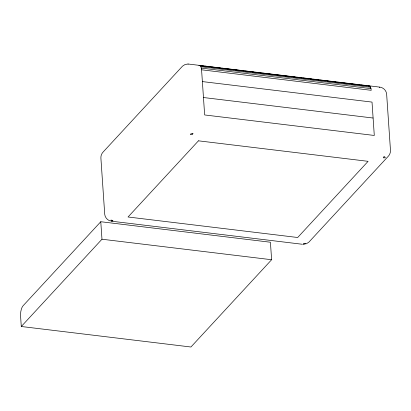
<?xml version="1.0" encoding="UTF-8"?>
<svg xmlns="http://www.w3.org/2000/svg" width="411" height="411" viewBox="0 0 411 411"><rect width="100%" height="100%" fill="white"/><g stroke="black" fill="none" stroke-linecap="round" stroke-linejoin="round"><path stroke-width="0.62" d="M100.782 221.724L23.062 305.789A7.747 2.877 -83.1 0 0 20.571 315.997L21.29 326.498L190.93 347.007L271.614 259.731L270.423 242.233L100.782 221.724L101.974 239.223L21.29 326.498M185.13 64.476L182.51 66.156L103.197 151.947C101.522 153.642 100.716 155.995 100.916 158.363L104.733 214.362C105.077 217.486 107.435 220.183 110.456 221.01M306.236 243.846L308.856 242.166L388.169 156.38C389.844 154.68 390.65 152.327 390.45 149.964L386.633 93.96C386.268 90.543 383.437 87.62 380.031 87.147L187.991 63.993M368.554 85.93L369.319 85.853L370.008 86.3L370.989 88.612L371.215 90.312L201.575 69.803L200.938 66.731L199.679 65.344L198.919 65.421L200.188 65.57M201.457 65.724L203.363 65.955M204.637 66.109L206.543 66.341M208.449 66.572L210.355 66.803M211.624 66.957L213.53 67.183M214.799 67.337L220.517 68.031M221.791 68.185L223.697 68.416M224.966 68.57L230.684 69.259M231.953 69.413L233.859 69.644M235.133 69.798L240.851 70.487M242.12 70.641L244.026 70.872M245.295 71.026L247.838 71.334M249.107 71.488L251.013 71.719M252.287 71.868L254.193 72.1M255.462 72.254L258.005 72.562M259.274 72.716L261.18 72.947M262.454 73.101L264.36 73.333M265.629 73.482L271.347 74.175M272.616 74.329L274.522 74.561M275.796 74.715L281.514 75.403M282.783 75.557L288.501 76.251M289.77 76.405L291.676 76.631M292.951 76.785L295.488 77.093M296.763 77.247L298.669 77.479M299.938 77.633L301.844 77.864M303.113 78.018L308.831 78.707M310.105 78.861L312.011 79.092M313.28 79.246L318.998 79.934M320.267 80.088L322.173 80.32M323.447 80.474L325.99 80.782M327.259 80.936L329.165 81.167M330.434 81.321L332.34 81.548M334.246 81.779L336.152 82.01M337.426 82.164L339.332 82.395M340.601 82.549L342.507 82.781M343.776 82.93L346.319 83.238M347.588 83.392L349.494 83.623M350.768 83.777L356.486 84.471M357.755 84.62L359.661 84.851M360.93 85.005L366.648 85.699M200.368 65.791L370.008 86.3M200.938 66.731L370.578 87.24M201.349 68.103L370.989 88.612M202.376 81.584L372.017 102.092L374.293 135.46L204.652 114.952L201.575 69.803M203.404 97.515L373.039 118.024M111.33 221.175L302.398 244.273M101.974 239.223L271.614 259.731M185.587 64.727A2.004 0.853 -3.9 0 1 185.849 64.522M186.219 64.347A2.004 0.853 -3.9 0 1 188.202 64.121M379.271 87.224A2.004 0.853 -3.9 0 1 379.723 87.312M192.944 133.652L192.189 134.721L190.324 134.258A2.004 0.853 -3.9 0 1 192.944 133.652M384.008 156.75L383.258 157.819L385.092 157.803A2.004 0.853 -3.9 0 0 384.008 156.75M198.456 140.824L128.042 216.993L297.677 237.501L368.097 161.333L198.456 140.824M112.876 220.507L112.095 221.103A2.004 0.853 -3.9 0 1 111.011 220.049L112.876 220.507M303.945 243.61L303.164 244.201A2.004 0.853 -3.9 0 0 305.779 243.595L303.945 243.61"/></g></svg>
